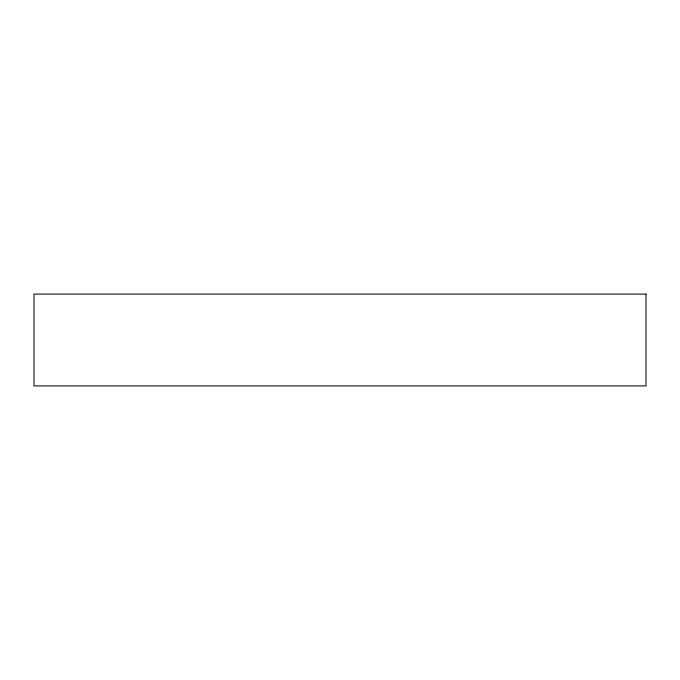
<?xml version="1.0" encoding="UTF-8"?>
<svg xmlns="http://www.w3.org/2000/svg" width="680" height="680" viewBox="0 0 680 680"><rect width="100%" height="100%" fill="white"/><g stroke="black" fill="none" stroke-linecap="round" stroke-linejoin="round"><path stroke-width="1.02" d="M646 294.1L34 294.1L34 385.9L646 385.9L646 294.1"/></g></svg>
